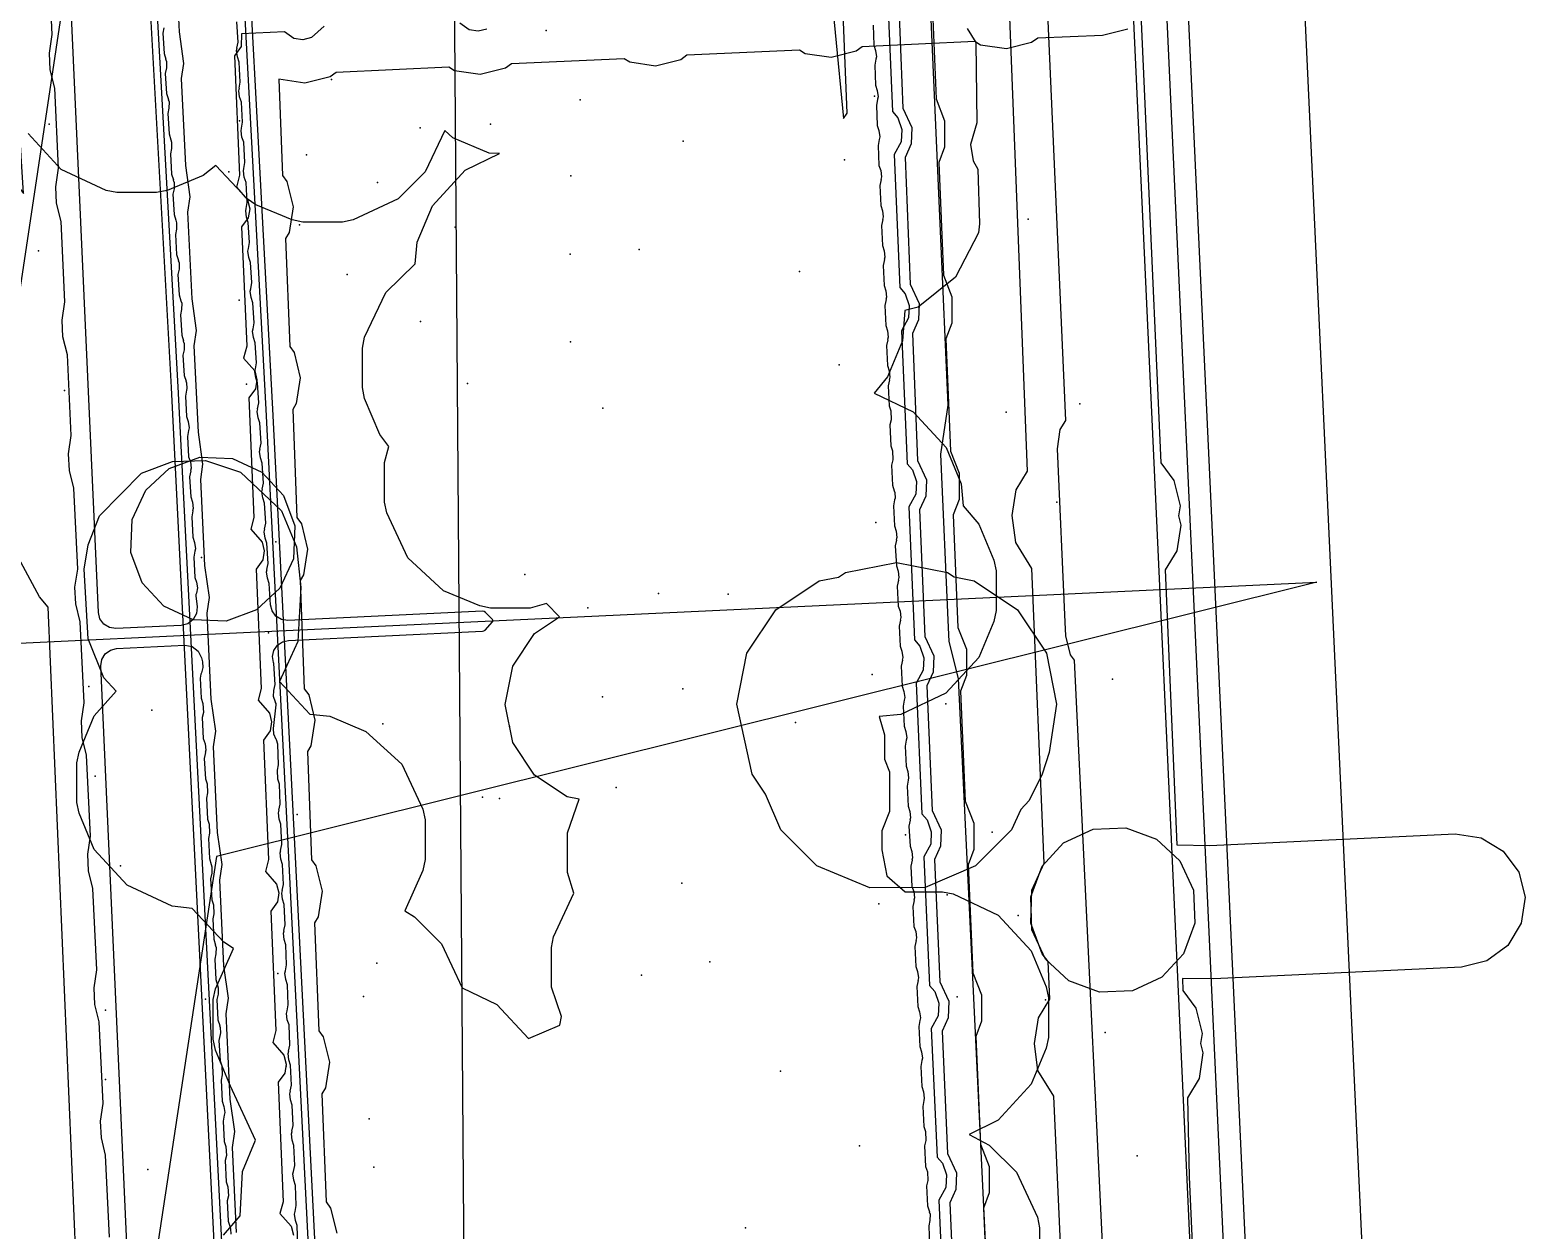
# Model space of a CAD drawing. Header units: metres. Extents: x -3943 to -3664, y 4962 to 6622.
# Drawn here: x -3879.02 to -3834.19, y 6316.62 to 6352.6 of the extents above; entities that cross this region are included whole.
import ezdxf

# ---------------------------------------------------------------- set-up
doc = ezdxf.new("R2010")
doc.units = ezdxf.units.M
for name, color, linetype in [('AI_GREENING_EXCLUSIONS', 1, 'Continuous'), ('AI_GREENING_LAWN', 82, 'Continuous'), ('AI_GREENING_REJECTED', 6, 'Continuous')]:
    doc.layers.add(name, color=color, linetype=linetype)

msp = doc.modelspace()

# ---------------------------------------------------------------- linework, layer by layer
at = {"layer": 'AI_GREENING_EXCLUSIONS'}
for points in [[(-3866.98, 6444.138), (-3865.94, 6306.141), (-3865.879, 6304.662), (-3865.599, 6304.278), (-3865.463, 6303.708), (-3865.201, 6297.016), (-3865.281, 6296.474), (-3865.549, 6295.996), (-3865.812, 6295.779), (-3865.849, 6294.142), (-3864.477, 6112.147)], [(-3847.582, 6436.658), (-3846.988, 6424.778), (-3847.103, 6424.003), (-3847.507, 6423.332), (-3848.137, 6422.867), (-3848.472, 6422.785), (-3847.059, 6390.674), (-3847.178, 6389.902), (-3847.582, 6389.235), (-3848.211, 6388.773), (-3848.926, 6388.598), (-3848.863, 6387.151), (-3847.736, 6387.049), (-3847.069, 6386.645), (-3846.608, 6386.017), (-3846.421, 6385.261), (-3840.661, 6259.997)], [(-3848.581, 6436.608), (-3847.987, 6424.728), (-3848.044, 6424.341), (-3848.246, 6424.005), (-3848.561, 6423.773), (-3849.511, 6423.654), (-3848.058, 6390.63), (-3848.117, 6390.244), (-3848.32, 6389.91), (-3848.634, 6389.68), (-3849.013, 6389.587), (-3849.969, 6389.545), (-3849.818, 6386.108), (-3848.463, 6386.168), (-3848.077, 6386.109), (-3847.744, 6385.907), (-3847.513, 6385.593), (-3847.42, 6385.215), (-3841.66, 6259.951)], [(-3848.007, 6435.135), (-3847.487, 6424.746), (-3844.368, 6354.587), (-3839.511, 6249.769)], [(-3844.336, 6431.814), (-3840.872, 6354.744), (-3836.176, 6253.439)], [(-3848.301, 6273.156), (-3851.182, 6333.152), (-3851.46, 6334.267), (-3851.48, 6334.684), (-3851.712, 6339.88), (-3851.488, 6341.346), (-3853.232, 6380.815), (-3854.149, 6381.378), (-3855.304, 6382.951), (-3855.67, 6384.171), (-3855.768, 6384.846), (-3856.024, 6390.328), (-3855.711, 6392.208), (-3855.501, 6392.622), (-3855.501, 6392.622), (-3854.699, 6393.876), (-3853.835, 6394.511), (-3855.15, 6424.407), (-3854.854, 6426.335), (-3854.134, 6427.522)], [(-3844.727, 6271.689), (-3847.704, 6333.708), (-3847.822, 6333.867), (-3847.964, 6334.435), (-3847.983, 6334.84), (-3848.215, 6340.036), (-3848.127, 6340.615), (-3847.964, 6340.885), (-3849.851, 6383.604)], [(-3873.962, 6382.568), (-3871.743, 6341.229), (-3869.441, 6295.816), (-3869.482, 6295.541), (-3869.626, 6295.305), (-3869.851, 6295.143), (-3871.729, 6295.038), (-3871.994, 6295.083), (-3872.223, 6295.224), (-3872.381, 6295.441), (-3872.924, 6304.834), (-3874.77, 6341.882), (-3876.744, 6377.322)], [(-3874.172, 6382.75), (-3871.943, 6341.219), (-3869.641, 6295.806), (-3869.773, 6295.441), (-3869.934, 6295.325), (-3871.734, 6295.238), (-3872.087, 6295.371), (-3872.2, 6295.526), (-3874.571, 6341.893), (-3876.552, 6377.507)], [(-3875.64, 6269.188), (-3877.52, 6313.067), (-3877.895, 6313.557), (-3878.033, 6314.126), (-3877.98, 6314.97), (-3877.629, 6315.625), (-3878.465, 6335.289), (-3878.725, 6335.601), (-3879.29, 6336.638), (-3881.092, 6338.23), (-3881.453, 6338.71), (-3881.598, 6339.293), (-3881.902, 6346.771), (-3881.811, 6347.349), (-3881.506, 6347.849), (-3881.033, 6348.193), (-3880.464, 6348.331), (-3879.886, 6348.24), (-3879.387, 6347.935), (-3879.212, 6347.695), (-3881.109, 6378.179)], [(-3856.378, 6368.001), (-3854.63, 6349.945), (-3854.516, 6350.096), (-3854.681, 6354.084)], [(-3847.483, 6302.067), (-3848.32, 6320.631), (-3848.801, 6321.404), (-3848.904, 6322.215), (-3848.784, 6322.985), (-3848.444, 6323.546), (-3848.491, 6324.668), (-3848.674, 6324.902), (-3849.015, 6325.819), (-3848.976, 6326.805), (-3848.615, 6327.615), (-3848.985, 6336.455), (-3849.465, 6337.228), (-3849.567, 6338.04), (-3849.448, 6338.809), (-3849.106, 6339.37), (-3849.829, 6357.856)], [(-3845.932, 6358.019), (-3845.114, 6339.624), (-3844.724, 6339.093), (-3844.538, 6338.335), (-3844.585, 6338.033), (-3844.516, 6337.755), (-3844.633, 6336.983), (-3844.979, 6336.409), (-3844.635, 6328.171), (-3843.641, 6328.147), (-3836.286, 6328.498), (-3835.515, 6328.383), (-3834.846, 6327.981), (-3834.382, 6327.353), (-3834.193, 6326.596), (-3834.309, 6325.824), (-3834.711, 6325.155), (-3835.339, 6324.691), (-3836.096, 6324.503), (-3843.521, 6324.149), (-3844.466, 6324.166), (-3844.451, 6323.802), (-3844.061, 6323.272), (-3843.875, 6322.514), (-3843.921, 6322.211), (-3843.852, 6321.933), (-3843.969, 6321.162), (-3844.315, 6320.588), (-3844.264, 6318.218), (-3843.434, 6299.824)], [(-3874.671, 6355.144), (-3874.547, 6352.534), (-3874.412, 6351.591), (-3874.48, 6351.138), (-3874.356, 6348.535), (-3874.221, 6347.589), (-3874.289, 6347.133), (-3874.165, 6344.536), (-3874.029, 6343.587), (-3874.098, 6343.127), (-3873.974, 6340.537), (-3873.838, 6339.584), (-3873.907, 6339.122), (-3873.784, 6336.538), (-3873.646, 6335.582), (-3873.716, 6335.116), (-3873.593, 6332.539), (-3873.455, 6331.58), (-3873.525, 6331.11), (-3873.402, 6328.54), (-3873.263, 6327.578), (-3873.334, 6327.105), (-3873.212, 6324.541), (-3873.072, 6323.575), (-3873.143, 6323.099), (-3873.021, 6320.542), (-3872.88, 6319.573), (-3872.952, 6319.094), (-3872.83, 6316.543)], [(-3876.629, 6316.407), (-3876.746, 6318.862), (-3876.875, 6319.382), (-3876.899, 6319.881), (-3876.82, 6320.412), (-3876.937, 6322.861), (-3877.067, 6323.384), (-3877.091, 6323.884), (-3877.011, 6324.418), (-3877.127, 6326.86), (-3877.259, 6327.386), (-3877.282, 6327.886), (-3877.202, 6328.424), (-3877.318, 6330.859), (-3877.45, 6331.389), (-3877.474, 6331.888), (-3877.393, 6332.429), (-3877.509, 6334.858), (-3877.642, 6335.391), (-3877.665, 6335.89), (-3877.584, 6336.435), (-3877.7, 6338.857), (-3877.833, 6339.393), (-3877.857, 6339.893), (-3877.775, 6340.44), (-3877.89, 6342.856), (-3878.025, 6343.395), (-3878.049, 6343.895), (-3877.966, 6344.446), (-3878.081, 6346.855), (-3878.216, 6347.398), (-3878.24, 6347.897), (-3878.157, 6348.451), (-3878.272, 6350.854), (-3878.408, 6351.4), (-3878.432, 6351.899), (-3878.348, 6352.457), (-3878.462, 6354.853)], [(-3853.323, 6354.138), (-3853.158, 6350.15), (-3853, 6349.965), (-3852.874, 6349.615), (-3852.894, 6349.241), (-3853.104, 6348.858), (-3852.939, 6344.87), (-3852.781, 6344.685), (-3852.655, 6344.335), (-3852.675, 6343.961), (-3852.885, 6343.577), (-3852.72, 6339.59), (-3852.562, 6339.405), (-3852.436, 6339.055), (-3852.456, 6338.681), (-3852.666, 6338.297), (-3852.501, 6334.309), (-3852.343, 6334.125), (-3852.217, 6333.775), (-3852.237, 6333.4), (-3852.447, 6333.017), (-3852.28, 6329.099), (-3852.119, 6328.913), (-3851.994, 6328.562), (-3852.013, 6328.188), (-3852.222, 6327.806), (-3852.052, 6323.955), (-3851.891, 6323.768), (-3851.765, 6323.418), (-3851.785, 6323.044), (-3851.994, 6322.662), (-3851.823, 6318.811), (-3851.663, 6318.624), (-3851.537, 6318.274), (-3851.557, 6317.9), (-3851.766, 6317.518), (-3851.595, 6313.666)], [(-3853, 6354.055), (-3852.845, 6350.253), (-3852.58, 6349.675), (-3852.6, 6349.182), (-3852.781, 6348.775), (-3852.626, 6344.973), (-3852.361, 6344.394), (-3852.381, 6343.901), (-3852.563, 6343.495), (-3852.407, 6339.692), (-3852.142, 6339.114), (-3852.162, 6338.621), (-3852.344, 6338.214), (-3852.188, 6334.412), (-3851.923, 6333.834), (-3851.943, 6333.341), (-3852.125, 6332.934), (-3851.966, 6329.202), (-3851.699, 6328.622), (-3851.719, 6328.129), (-3851.899, 6327.725), (-3851.738, 6324.058), (-3851.471, 6323.478), (-3851.491, 6322.984), (-3851.671, 6322.581), (-3851.51, 6318.914), (-3851.243, 6318.333), (-3851.263, 6317.84), (-3851.443, 6317.436), (-3851.282, 6313.769)], [(-3851.992, 6353.897), (-3851.852, 6350.526), (-3851.6, 6349.873), (-3851.6, 6349.081), (-3851.773, 6348.617), (-3851.633, 6345.246), (-3851.381, 6344.592), (-3851.381, 6343.801), (-3851.554, 6343.337), (-3851.414, 6339.965), (-3851.162, 6339.312), (-3851.162, 6338.521), (-3851.335, 6338.057), (-3851.195, 6334.685), (-3850.943, 6334.032), (-3850.943, 6333.24), (-3851.116, 6332.776), (-3850.975, 6329.48), (-3850.719, 6328.82), (-3850.719, 6328.028), (-3850.89, 6327.57), (-3850.746, 6324.336), (-3850.491, 6323.675), (-3850.491, 6322.884), (-3850.662, 6322.426), (-3850.518, 6319.192), (-3850.263, 6318.531), (-3850.263, 6317.74), (-3850.433, 6317.281), (-3850.29, 6314.048)], [(-3870.191, 6352.705), (-3870.571, 6352.365), (-3870.836, 6352.299), (-3871.106, 6352.339), (-3871.383, 6352.537), (-3872.671, 6352.475), (-3872.686, 6352.095), (-3872.887, 6351.819), (-3872.735, 6348.24), (-3872.828, 6347.884), (-3872.491, 6347.502), (-3872.427, 6347.237), (-3872.469, 6346.967), (-3872.669, 6346.691), (-3872.517, 6343.112), (-3872.611, 6342.756), (-3872.273, 6342.374), (-3872.209, 6342.109), (-3872.251, 6341.839), (-3872.451, 6341.563), (-3872.299, 6337.984), (-3872.393, 6337.628), (-3872.055, 6337.246), (-3871.991, 6336.981), (-3872.033, 6336.711), (-3872.233, 6336.435), (-3872.081, 6332.856), (-3872.175, 6332.5), (-3871.838, 6332.118), (-3871.773, 6331.853), (-3871.815, 6331.583), (-3872.015, 6331.307), (-3871.863, 6327.727), (-3871.957, 6327.372), (-3871.62, 6326.99), (-3871.555, 6326.725), (-3871.597, 6326.455), (-3871.797, 6326.179), (-3871.645, 6322.599), (-3871.739, 6322.244), (-3871.402, 6321.862), (-3871.337, 6321.597), (-3871.379, 6321.327), (-3871.579, 6321.051), (-3871.427, 6317.471), (-3871.521, 6317.116), (-3871.184, 6316.734), (-3871.119, 6316.469)], [(-3846.106, 6352.621), (-3846.863, 6352.432), (-3848.805, 6352.349), (-3848.986, 6352.215), (-3849.743, 6352.026), (-3850.515, 6352.141), (-3850.689, 6352.245), (-3854.063, 6352.093), (-3854.244, 6351.959), (-3855.001, 6351.769), (-3855.773, 6351.884), (-3855.947, 6351.989), (-3859.32, 6351.837), (-3859.501, 6351.702), (-3860.258, 6351.513), (-3861.03, 6351.628), (-3861.204, 6351.732), (-3864.577, 6351.58), (-3864.758, 6351.446), (-3865.515, 6351.257), (-3866.287, 6351.371), (-3866.461, 6351.476), (-3869.834, 6351.324), (-3870.015, 6351.19), (-3870.773, 6351), (-3871.556, 6351.122), (-3871.445, 6348.232), (-3871.312, 6348.05), (-3871.128, 6347.292), (-3871.247, 6346.521), (-3871.353, 6346.348), (-3871.228, 6343.104), (-3871.095, 6342.922), (-3870.91, 6342.164), (-3871.03, 6341.393), (-3871.135, 6341.219), (-3871.01, 6337.976), (-3870.877, 6337.794), (-3870.692, 6337.036), (-3870.812, 6336.265), (-3870.917, 6336.091), (-3870.792, 6332.848), (-3870.659, 6332.666), (-3870.474, 6331.908), (-3870.594, 6331.137), (-3870.699, 6330.963), (-3870.574, 6327.72), (-3870.441, 6327.538), (-3870.256, 6326.78), (-3870.376, 6326.009), (-3870.481, 6325.835), (-3870.356, 6322.592), (-3870.223, 6322.41), (-3870.038, 6321.652), (-3870.158, 6320.881), (-3870.263, 6320.707), (-3870.138, 6317.464), (-3870.005, 6317.282), (-3869.82, 6316.524)], [(-3865.314, 6352.621), (-3865.579, 6352.555), (-3865.849, 6352.595), (-3866.126, 6352.794)], [(-3850.919, 6352.643), (-3850.656, 6352.215), (-3850.626, 6349.807), (-3850.822, 6349.158), (-3850.74, 6348.667), (-3850.604, 6348.426), (-3850.55, 6346.785), (-3850.582, 6346.514), (-3851.264, 6345.189), (-3852.392, 6344.285), (-3852.791, 6344.185), (-3852.856, 6343.278), (-3853.309, 6342.194), (-3853.712, 6341.706), (-3852.541, 6341.149), (-3851.553, 6340.075), (-3851.1, 6338.991), (-3851.035, 6338.331), (-3850.573, 6337.783), (-3850.119, 6336.699), (-3850.054, 6336.377), (-3850.054, 6335.19), (-3850.119, 6334.867), (-3850.573, 6333.784), (-3851.56, 6332.71), (-3852.907, 6332.079), (-3853.553, 6332.014), (-3853.394, 6331.467), (-3853.394, 6330.738), (-3853.248, 6330.354), (-3853.248, 6329.166), (-3853.475, 6328.589), (-3853.481, 6328.019), (-3853.332, 6327.243), (-3852.779, 6326.76), (-3851.656, 6326.76), (-3851.334, 6326.695), (-3849.987, 6326.064), (-3848.999, 6324.99), (-3848.546, 6323.907), (-3848.481, 6323.585), (-3848.481, 6322.397), (-3848.546, 6322.075), (-3848.999, 6320.991), (-3849.987, 6319.918), (-3850.861, 6319.485), (-3850.256, 6319.164), (-3849.445, 6318.354), (-3848.814, 6317.007), (-3848.749, 6316.684), (-3848.749, 6315.497)], [(-3873.209, 6316.466), (-3872.713, 6317.047), (-3872.648, 6318.375), (-3872.253, 6319.32), (-3873, 6320.935), (-3873.453, 6322.018), (-3873.519, 6322.34), (-3873.519, 6323.528), (-3873.453, 6323.85), (-3872.916, 6325.058), (-3873.204, 6325.246), (-3874.153, 6326.262), (-3874.757, 6326.327), (-3876.103, 6326.958), (-3877.091, 6328.031), (-3877.545, 6329.115), (-3877.61, 6329.437), (-3877.61, 6330.625), (-3877.545, 6330.947), (-3877.091, 6332.031), (-3876.429, 6332.779), (-3876.804, 6333.176), (-3877.274, 6334.341), (-3877.389, 6336.431), (-3877.272, 6337.158), (-3876.933, 6338.033), (-3875.674, 6339.312), (-3874.743, 6339.662), (-3873.749, 6339.689), (-3872.699, 6339.337), (-3871.475, 6338.178), (-3871.028, 6337.103), (-3870.895, 6335.886), (-3870.989, 6334.26), (-3871.535, 6333.061), (-3870.629, 6332.088), (-3870.025, 6332.023), (-3868.942, 6331.57), (-3867.868, 6330.582), (-3867.238, 6329.235), (-3867.172, 6328.913), (-3867.172, 6327.725), (-3867.238, 6327.403), (-3867.775, 6326.195), (-3867.487, 6326.007), (-3866.676, 6325.197), (-3866.06, 6323.884), (-3865.017, 6323.38), (-3864.07, 6322.367), (-3863.134, 6322.759), (-3863.082, 6323.019), (-3863.381, 6323.901), (-3863.381, 6325.088), (-3863.316, 6325.411), (-3862.713, 6326.716), (-3862.902, 6327.336), (-3862.902, 6328.524), (-3862.549, 6329.535), (-3862.913, 6329.608), (-3863.886, 6330.258), (-3864.536, 6331.231), (-3864.765, 6332.379), (-3864.536, 6333.527), (-3863.886, 6334.501), (-3863.136, 6335.002), (-3863.532, 6335.398), (-3864.019, 6335.264), (-3865.207, 6335.264), (-3865.529, 6335.329), (-3866.613, 6335.782), (-3867.686, 6336.77), (-3868.317, 6338.116), (-3868.382, 6338.439), (-3868.382, 6339.626), (-3868.252, 6340.105), (-3868.528, 6340.468), (-3868.982, 6341.551), (-3869.047, 6341.874), (-3869.047, 6343.061), (-3868.982, 6343.384), (-3868.351, 6344.73), (-3867.471, 6345.588), (-3867.405, 6346.237), (-3866.952, 6347.32), (-3865.964, 6348.394), (-3864.936, 6348.892), (-3865.253, 6348.906), (-3866.336, 6349.359), (-3866.58, 6349.585), (-3867.168, 6348.341), (-3867.979, 6347.53), (-3869.325, 6346.899), (-3869.648, 6346.834), (-3870.835, 6346.834), (-3871.158, 6346.899), (-3872.241, 6347.353), (-3872.504, 6347.53), (-3873.441, 6348.528), (-3873.818, 6348.237), (-3874.901, 6347.784), (-3875.223, 6347.719), (-3876.411, 6347.719), (-3876.733, 6347.784), (-3878.08, 6348.415), (-3879.068, 6349.489)]]:
    msp.add_lwpolyline(points, dxfattribs=at)
for points in [[(-3874.42, 6377.481), (-3842.457, 6379.024), (-3875.43, 6370.758), (-3880.482, 6337.142), (-3882.411, 6377.095), (-3874.42, 6377.481)], [(-3873.927, 6339.791), (-3872.941, 6339.752), (-3872.06, 6339.343), (-3871.412, 6338.644), (-3871.071, 6337.727), (-3871.11, 6336.741), (-3871.52, 6335.859), (-3872.219, 6335.212), (-3873.136, 6334.871), (-3874.122, 6334.91), (-3875.003, 6335.319), (-3875.65, 6336.018), (-3875.992, 6336.935), (-3875.953, 6337.921), (-3875.543, 6338.803), (-3874.844, 6339.45), (-3873.927, 6339.791)], [(-3855.359, 6336.078), (-3854.776, 6336.193), (-3854.571, 6336.331), (-3853.04, 6336.635), (-3851.509, 6336.331), (-3851.31, 6336.197), (-3850.707, 6336.078), (-3849.409, 6335.21), (-3848.542, 6333.913), (-3848.238, 6332.382), (-3848.459, 6330.941), (-3848.671, 6330.286), (-3849.063, 6329.496), (-3849.315, 6329.226), (-3849.586, 6328.618), (-3850.666, 6327.538), (-3852.174, 6326.891), (-3853.835, 6326.875), (-3855.421, 6327.538), (-3856.502, 6328.618), (-3856.964, 6329.684), (-3857.366, 6330.286), (-3857.828, 6332.382), (-3857.523, 6333.913), (-3856.656, 6335.21), (-3855.359, 6336.078)], [(-3880.397, 6334.168), (-3872.406, 6334.543), (-3840.441, 6336.042), (-3873.425, 6327.821), (-3878.523, 6294.212), (-3880.397, 6334.168)], [(-3846.159, 6328.675), (-3845.242, 6328.334), (-3844.543, 6327.687), (-3844.134, 6326.805), (-3844.095, 6325.819), (-3844.436, 6324.902), (-3845.083, 6324.203), (-3845.965, 6323.794), (-3846.951, 6323.755), (-3847.868, 6324.096), (-3848.567, 6324.743), (-3848.976, 6325.625), (-3849.015, 6326.611), (-3848.674, 6327.528), (-3848.027, 6328.227), (-3847.145, 6328.636), (-3846.159, 6328.675)]]:
    msp.add_lwpolyline(points, close=True, dxfattribs=at)
at = {"layer": 'AI_GREENING_LAWN'}
for points in [[(-3874.999, 6352.662), (-3875.033, 6352.5), (-3874.996, 6351.893), (-3874.941, 6351.719), (-3874.947, 6351.717), (-3874.92, 6351.645), (-3874.923, 6351.455), (-3874.958, 6351.294), (-3874.921, 6350.686), (-3874.865, 6350.512), (-3874.872, 6350.51), (-3874.844, 6350.438), (-3874.848, 6350.248), (-3874.882, 6350.087), (-3874.845, 6349.48), (-3874.79, 6349.305), (-3874.796, 6349.304), (-3874.769, 6349.232), (-3874.772, 6349.042), (-3874.806, 6348.88), (-3874.77, 6348.273), (-3874.714, 6348.099), (-3874.72, 6348.097), (-3874.693, 6348.025), (-3874.697, 6347.835), (-3874.731, 6347.673), (-3874.694, 6347.066), (-3874.639, 6346.892), (-3874.645, 6346.89), (-3874.618, 6346.818), (-3874.621, 6346.628), (-3874.655, 6346.467), (-3874.619, 6345.86), (-3874.563, 6345.685), (-3874.569, 6345.683), (-3874.542, 6345.612), (-3874.545, 6345.422), (-3874.58, 6345.26), (-3874.543, 6344.653), (-3874.488, 6344.479), (-3874.494, 6344.477), (-3874.466, 6344.405), (-3874.47, 6344.215), (-3874.504, 6344.053), (-3874.467, 6343.446), (-3874.412, 6343.272), (-3874.418, 6343.27), (-3874.391, 6343.198), (-3874.394, 6343.008), (-3874.429, 6342.847), (-3874.392, 6342.239), (-3874.337, 6342.066), (-3874.34, 6342.065), (-3874.319, 6342.015), (-3874.31, 6341.851), (-3874.324, 6341.799), (-3874.321, 6341.798), (-3874.356, 6341.62), (-3874.323, 6341.012), (-3874.27, 6340.855), (-3874.245, 6340.667), (-3874.264, 6340.592), (-3874.258, 6340.591), (-3874.293, 6340.412), (-3874.26, 6339.804), (-3874.207, 6339.648), (-3874.182, 6339.459), (-3874.201, 6339.385), (-3874.195, 6339.384), (-3874.23, 6339.204), (-3874.197, 6338.597), (-3874.144, 6338.44), (-3874.119, 6338.252), (-3874.138, 6338.178), (-3874.132, 6338.176), (-3874.167, 6337.997), (-3874.134, 6337.39), (-3874.081, 6337.233), (-3874.056, 6337.045), (-3874.075, 6336.97), (-3874.069, 6336.969), (-3874.104, 6336.79), (-3874.071, 6336.182), (-3874.022, 6336.038), (-3873.996, 6335.874), (-3874.025, 6335.711), (-3874.039, 6335.673), (-3874.04, 6335.637), (-3874.004, 6335.299), (-3874.023, 6335.098), (-3874.121, 6334.92), (-3874.281, 6334.796), (-3874.478, 6334.746), (-3876.442, 6334.654), (-3876.635, 6334.683), (-3876.802, 6334.784), (-3876.918, 6334.941), (-3876.965, 6335.131), (-3878.771, 6375.1)], [(-3870.983, 6316.15), (-3871.008, 6316.753), (-3871.059, 6316.91), (-3871.082, 6317.099), (-3871.062, 6317.173), (-3871.068, 6317.174), (-3871.031, 6317.353), (-3871.056, 6317.956), (-3871.107, 6318.113), (-3871.13, 6318.302), (-3871.11, 6318.376), (-3871.116, 6318.377), (-3871.079, 6318.556), (-3871.104, 6319.159), (-3871.155, 6319.316), (-3871.178, 6319.505), (-3871.158, 6319.579), (-3871.165, 6319.581), (-3871.127, 6319.76), (-3871.153, 6320.362), (-3871.203, 6320.52), (-3871.226, 6320.708), (-3871.206, 6320.782), (-3871.213, 6320.784), (-3871.176, 6320.963), (-3871.201, 6321.566), (-3871.252, 6321.723), (-3871.274, 6321.911), (-3871.255, 6321.986), (-3871.261, 6321.987), (-3871.224, 6322.166), (-3871.249, 6322.769), (-3871.3, 6322.926), (-3871.323, 6323.115), (-3871.303, 6323.189), (-3871.309, 6323.19), (-3871.272, 6323.369), (-3871.297, 6323.972), (-3871.348, 6324.129), (-3871.371, 6324.318), (-3871.351, 6324.392), (-3871.357, 6324.393), (-3871.32, 6324.572), (-3871.345, 6325.175), (-3871.396, 6325.332), (-3871.419, 6325.521), (-3871.399, 6325.595), (-3871.406, 6325.596), (-3871.368, 6325.775), (-3871.394, 6326.378), (-3871.444, 6326.535), (-3871.467, 6326.724), (-3871.447, 6326.798), (-3871.454, 6326.799), (-3871.416, 6326.978), (-3871.442, 6327.581), (-3871.492, 6327.738), (-3871.515, 6327.927), (-3871.496, 6328.001), (-3871.502, 6328.003), (-3871.465, 6328.181), (-3871.49, 6328.784), (-3871.541, 6328.942), (-3871.564, 6329.13), (-3871.544, 6329.204), (-3871.55, 6329.206), (-3871.513, 6329.385), (-3871.538, 6329.988), (-3871.587, 6330.14), (-3871.598, 6330.408), (-3871.561, 6330.564), (-3871.586, 6331.19), (-3871.627, 6331.315), (-3871.633, 6331.324), (-3871.701, 6331.481), (-3871.712, 6331.651), (-3871.638, 6332.367), (-3871.639, 6332.403), (-3871.652, 6332.437), (-3871.658, 6332.448), (-3871.714, 6332.616), (-3871.708, 6332.794), (-3871.668, 6332.975), (-3871.704, 6333.601), (-3871.716, 6333.635), (-3871.742, 6333.818), (-3871.701, 6333.997), (-3871.597, 6334.149), (-3871.445, 6334.254), (-3871.266, 6334.296), (-3865.449, 6334.569), (-3865.404, 6334.58), (-3865.366, 6334.608), (-3865.146, 6334.85), (-3865.125, 6334.885), (-3865.148, 6334.919), (-3865.361, 6335.134), (-3865.402, 6335.16), (-3865.45, 6335.168), (-3871.283, 6334.896), (-3871.474, 6334.925), (-3871.64, 6335.024), (-3871.756, 6335.178), (-3871.805, 6335.366), (-3871.843, 6336.005), (-3871.897, 6336.162), (-3871.923, 6336.35), (-3871.904, 6336.424), (-3871.911, 6336.426), (-3871.877, 6336.605), (-3871.913, 6337.207), (-3871.966, 6337.364), (-3871.992, 6337.552), (-3871.974, 6337.627), (-3871.98, 6337.628), (-3871.946, 6337.807), (-3871.982, 6338.41), (-3872.036, 6338.566), (-3872.062, 6338.754), (-3872.043, 6338.829), (-3872.05, 6338.83), (-3872.016, 6339.009), (-3872.052, 6339.612), (-3872.105, 6339.768), (-3872.131, 6339.956), (-3872.113, 6340.031), (-3872.119, 6340.032), (-3872.085, 6340.211), (-3872.121, 6340.814), (-3872.175, 6340.97), (-3872.201, 6341.158), (-3872.182, 6341.233), (-3872.189, 6341.234), (-3872.155, 6341.414), (-3872.191, 6342.016), (-3872.244, 6342.172), (-3872.27, 6342.36), (-3872.252, 6342.435), (-3872.258, 6342.436), (-3872.224, 6342.616), (-3872.26, 6343.218), (-3872.314, 6343.374), (-3872.34, 6343.563), (-3872.321, 6343.637), (-3872.328, 6343.638), (-3872.294, 6343.818), (-3872.33, 6344.42), (-3872.383, 6344.576), (-3872.409, 6344.765), (-3872.391, 6344.839), (-3872.397, 6344.84), (-3872.363, 6345.02), (-3872.399, 6345.622), (-3872.453, 6345.778), (-3872.479, 6345.967), (-3872.46, 6346.041), (-3872.467, 6346.042), (-3872.433, 6346.222), (-3872.469, 6346.824), (-3872.522, 6346.981), (-3872.548, 6347.169), (-3872.53, 6347.243), (-3872.536, 6347.245), (-3872.502, 6347.424), (-3872.538, 6348.026), (-3872.592, 6348.183), (-3872.618, 6348.371), (-3872.599, 6348.445), (-3872.606, 6348.447), (-3872.572, 6348.626), (-3872.608, 6349.228), (-3872.661, 6349.385), (-3872.687, 6349.573), (-3872.669, 6349.648), (-3872.675, 6349.649), (-3872.641, 6349.828), (-3872.677, 6350.43), (-3872.73, 6350.586), (-3872.756, 6350.774), (-3872.737, 6350.849), (-3872.743, 6350.85), (-3872.709, 6351.03), (-3872.743, 6351.632), (-3872.796, 6351.789), (-3872.822, 6351.977), (-3872.803, 6352.051), (-3872.809, 6352.052), (-3872.775, 6352.232), (-3872.809, 6352.834)], [(-3853.742, 6352.737), (-3853.715, 6352.137), (-3853.664, 6351.98), (-3853.641, 6351.791), (-3853.661, 6351.717), (-3853.654, 6351.716), (-3853.691, 6351.537), (-3853.665, 6350.936), (-3853.614, 6350.779), (-3853.59, 6350.59), (-3853.61, 6350.516), (-3853.604, 6350.515), (-3853.64, 6350.336), (-3853.614, 6349.736), (-3853.563, 6349.578), (-3853.539, 6349.39), (-3853.559, 6349.316), (-3853.553, 6349.314), (-3853.59, 6349.135), (-3853.563, 6348.535), (-3853.512, 6348.378), (-3853.489, 6348.189), (-3853.508, 6348.115), (-3853.502, 6348.114), (-3853.539, 6347.935), (-3853.512, 6347.334), (-3853.461, 6347.177), (-3853.438, 6346.989), (-3853.457, 6346.914), (-3853.451, 6346.913), (-3853.488, 6346.734), (-3853.461, 6346.134), (-3853.41, 6345.976), (-3853.387, 6345.788), (-3853.407, 6345.714), (-3853.4, 6345.712), (-3853.437, 6345.533), (-3853.41, 6344.933), (-3853.359, 6344.776), (-3853.336, 6344.587), (-3853.356, 6344.513), (-3853.349, 6344.512), (-3853.386, 6344.333), (-3853.36, 6343.732), (-3853.309, 6343.575), (-3853.285, 6343.387), (-3853.305, 6343.312), (-3853.299, 6343.311), (-3853.335, 6343.132), (-3853.309, 6342.532), (-3853.258, 6342.374), (-3853.234, 6342.186), (-3853.254, 6342.112), (-3853.248, 6342.11), (-3853.285, 6341.931), (-3853.258, 6341.331), (-3853.209, 6341.179), (-3853.197, 6340.911), (-3853.233, 6340.754), (-3853.207, 6340.131), (-3853.158, 6339.978), (-3853.146, 6339.71), (-3853.183, 6339.554), (-3853.159, 6338.953), (-3853.107, 6338.778), (-3853.109, 6338.777), (-3853.088, 6338.725), (-3853.081, 6338.562), (-3853.097, 6338.508), (-3853.095, 6338.507), (-3853.131, 6338.327), (-3853.101, 6337.727), (-3853.049, 6337.57), (-3853.024, 6337.382), (-3853.043, 6337.308), (-3853.037, 6337.306), (-3853.073, 6337.127), (-3853.042, 6336.527), (-3852.99, 6336.37), (-3852.966, 6336.182), (-3852.985, 6336.107), (-3852.978, 6336.106), (-3853.014, 6335.927), (-3852.984, 6335.327), (-3852.932, 6335.17), (-3852.907, 6334.981), (-3852.926, 6334.907), (-3852.92, 6334.906), (-3852.956, 6334.727), (-3852.925, 6334.126), (-3852.873, 6333.97), (-3852.848, 6333.781), (-3852.868, 6333.707), (-3852.861, 6333.705), (-3852.897, 6333.526), (-3852.867, 6332.926), (-3852.814, 6332.769), (-3852.79, 6332.581), (-3852.809, 6332.506), (-3852.803, 6332.505), (-3852.838, 6332.326), (-3852.808, 6331.726), (-3852.756, 6331.569), (-3852.731, 6331.38), (-3852.751, 6331.306), (-3852.744, 6331.305), (-3852.78, 6331.126), (-3852.749, 6330.525), (-3852.697, 6330.369), (-3852.673, 6330.18), (-3852.692, 6330.106), (-3852.686, 6330.105), (-3852.721, 6329.925), (-3852.691, 6329.325), (-3852.639, 6329.168), (-3852.614, 6328.98), (-3852.633, 6328.906), (-3852.627, 6328.904), (-3852.663, 6328.725), (-3852.632, 6328.125), (-3852.58, 6327.968), (-3852.556, 6327.78), (-3852.575, 6327.705), (-3852.568, 6327.704), (-3852.604, 6327.525), (-3852.574, 6326.924), (-3852.522, 6326.768), (-3852.497, 6326.579), (-3852.516, 6326.505), (-3852.51, 6326.504), (-3852.546, 6326.324), (-3852.515, 6325.724), (-3852.463, 6325.567), (-3852.439, 6325.379), (-3852.458, 6325.305), (-3852.451, 6325.303), (-3852.487, 6325.124), (-3852.457, 6324.524), (-3852.404, 6324.367), (-3852.38, 6324.179), (-3852.399, 6324.104), (-3852.393, 6324.103), (-3852.428, 6323.924), (-3852.398, 6323.324), (-3852.346, 6323.167), (-3852.321, 6322.978), (-3852.341, 6322.904), (-3852.334, 6322.903), (-3852.37, 6322.724), (-3852.339, 6322.123), (-3852.287, 6321.966), (-3852.263, 6321.778), (-3852.282, 6321.704), (-3852.276, 6321.702), (-3852.311, 6321.523), (-3852.281, 6320.923), (-3852.229, 6320.766), (-3852.204, 6320.578), (-3852.223, 6320.503), (-3852.217, 6320.502), (-3852.253, 6320.323), (-3852.222, 6319.723), (-3852.172, 6319.571), (-3852.159, 6319.303), (-3852.194, 6319.146), (-3852.164, 6318.523), (-3852.113, 6318.369), (-3852.099, 6318.102), (-3852.135, 6317.945), (-3852.105, 6317.345), (-3852.052, 6317.17), (-3852.058, 6317.168), (-3852.031, 6317.096), (-3852.037, 6316.906), (-3852.073, 6316.745), (-3852.044, 6316.145)], [(-3875.317, 6298.658), (-3876.892, 6333.533), (-3876.863, 6333.725), (-3876.762, 6333.892), (-3876.605, 6334.008), (-3876.416, 6334.055), (-3874.377, 6334.15), (-3874.154, 6334.109), (-3873.972, 6333.974), (-3873.868, 6333.772), (-3873.84, 6333.659), (-3873.828, 6333.489), (-3873.873, 6333.325), (-3873.892, 6333.286), (-3873.915, 6333.167), (-3873.882, 6332.56), (-3873.831, 6332.408), (-3873.817, 6332.14), (-3873.852, 6331.983), (-3873.819, 6331.353), (-3873.766, 6331.195), (-3873.741, 6331.007), (-3873.76, 6330.933), (-3873.754, 6330.932), (-3873.789, 6330.753), (-3873.756, 6330.145), (-3873.705, 6329.993), (-3873.691, 6329.725), (-3873.726, 6329.569), (-3873.693, 6328.938), (-3873.642, 6328.785), (-3873.628, 6328.518), (-3873.663, 6328.361), (-3873.663, 6328.361), (-3873.632, 6327.754), (-3873.579, 6327.579), (-3873.585, 6327.577), (-3873.558, 6327.505), (-3873.564, 6327.316), (-3873.6, 6327.154), (-3873.567, 6326.523), (-3873.516, 6326.371), (-3873.502, 6326.103), (-3873.537, 6325.947), (-3873.506, 6325.339), (-3873.453, 6325.164), (-3873.459, 6325.162), (-3873.432, 6325.09), (-3873.438, 6324.9), (-3873.474, 6324.739), (-3873.443, 6324.132), (-3873.39, 6323.957), (-3873.396, 6323.955), (-3873.369, 6323.883), (-3873.375, 6323.693), (-3873.411, 6323.532), (-3873.38, 6322.924), (-3873.327, 6322.75), (-3873.33, 6322.749), (-3873.309, 6322.697), (-3873.301, 6322.534), (-3873.316, 6322.481), (-3873.313, 6322.48), (-3873.349, 6322.301), (-3873.316, 6321.693), (-3873.265, 6321.541), (-3873.252, 6321.274), (-3873.287, 6321.117), (-3873.254, 6320.486), (-3873.202, 6320.329), (-3873.177, 6320.141), (-3873.196, 6320.066), (-3873.19, 6320.065), (-3873.225, 6319.886), (-3873.193, 6319.278), (-3873.142, 6319.127), (-3873.128, 6318.859), (-3873.163, 6318.702), (-3873.131, 6318.071), (-3873.08, 6317.919), (-3873.066, 6317.651), (-3873.101, 6317.495), (-3873.071, 6316.887), (-3873.018, 6316.712), (-3873.02, 6316.712), (-3873, 6316.66), (-3872.991, 6316.497)]]:
    msp.add_lwpolyline(points, dxfattribs=at)
at = {"layer": 'AI_GREENING_REJECTED'}
for p in [(-3863.54, 6352.58), (-3869.98, 6351.11), (-3853.7, 6350.61), (-3862.52, 6350.5), (-3878.44, 6349.77), (-3872.73, 6349.87), (-3865.21, 6349.77), (-3867.32, 6349.66), (-3859.43, 6349.26), (-3870.72, 6348.85), (-3854.6, 6348.7), (-3873.05, 6348.34), (-3868.6, 6348.02), (-3862.8, 6348.22), (-3870.93, 6346.75), (-3866.27, 6346.68), (-3849.09, 6346.92), (-3878.76, 6345.97), (-3862.82, 6345.87), (-3860.75, 6346.01), (-3869.51, 6345.26), (-3855.95, 6345.35), (-3872.74, 6344.5), (-3867.31, 6343.86), (-3862.81, 6343.25), (-3854.76, 6342.56), (-3877.98, 6341.79), (-3872.52, 6341.98), (-3865.9, 6342), (-3861.84, 6341.26), (-3847.54, 6341.39), (-3849.75, 6341.14), (-3848.23, 6338.44), (-3853.66, 6337.83), (-3871.64, 6337.25), (-3873.87, 6336.78), (-3864.18, 6336.27), (-3860.17, 6335.7), (-3858.08, 6335.68), (-3862.29, 6335.27), (-3871.86, 6334.52), (-3853.77, 6333.27), (-3846.56, 6333.13), (-3877.25, 6332.91), (-3859.44, 6332.84), (-3861.85, 6332.6), (-3851.56, 6332.4), (-3875.36, 6332.21), (-3868.44, 6331.8), (-3856.07, 6331.84), (-3864.64, 6331.72), (-3877.06, 6330.23), (-3865.45, 6329.6), (-3864.94, 6329.56), (-3861.44, 6329.89), (-3871, 6329.08), (-3852.77, 6328.47), (-3850.17, 6328.55), (-3876.3, 6327.54), (-3859.47, 6327.02), (-3853.57, 6326.4), (-3851.52, 6326.67), (-3849.39, 6326.05), (-3868.62, 6324.62), (-3858.63, 6324.66), (-3871.58, 6324.31), (-3860.68, 6324.26), (-3873.75, 6323.54), (-3869.02, 6323.62), (-3851.22, 6323.61), (-3848.57, 6323.52), (-3876.75, 6323.21), (-3846.78, 6322.54), (-3871.33, 6321.53), (-3876.75, 6321.13), (-3856.52, 6321.38), (-3868.85, 6319.96), (-3854.15, 6319.15), (-3845.82, 6318.85), (-3875.48, 6318.44), (-3868.71, 6318.51), (-3857.56, 6316.69)]:
    msp.add_point(p, dxfattribs=at)

doc.saveas('drawing.dxf')
